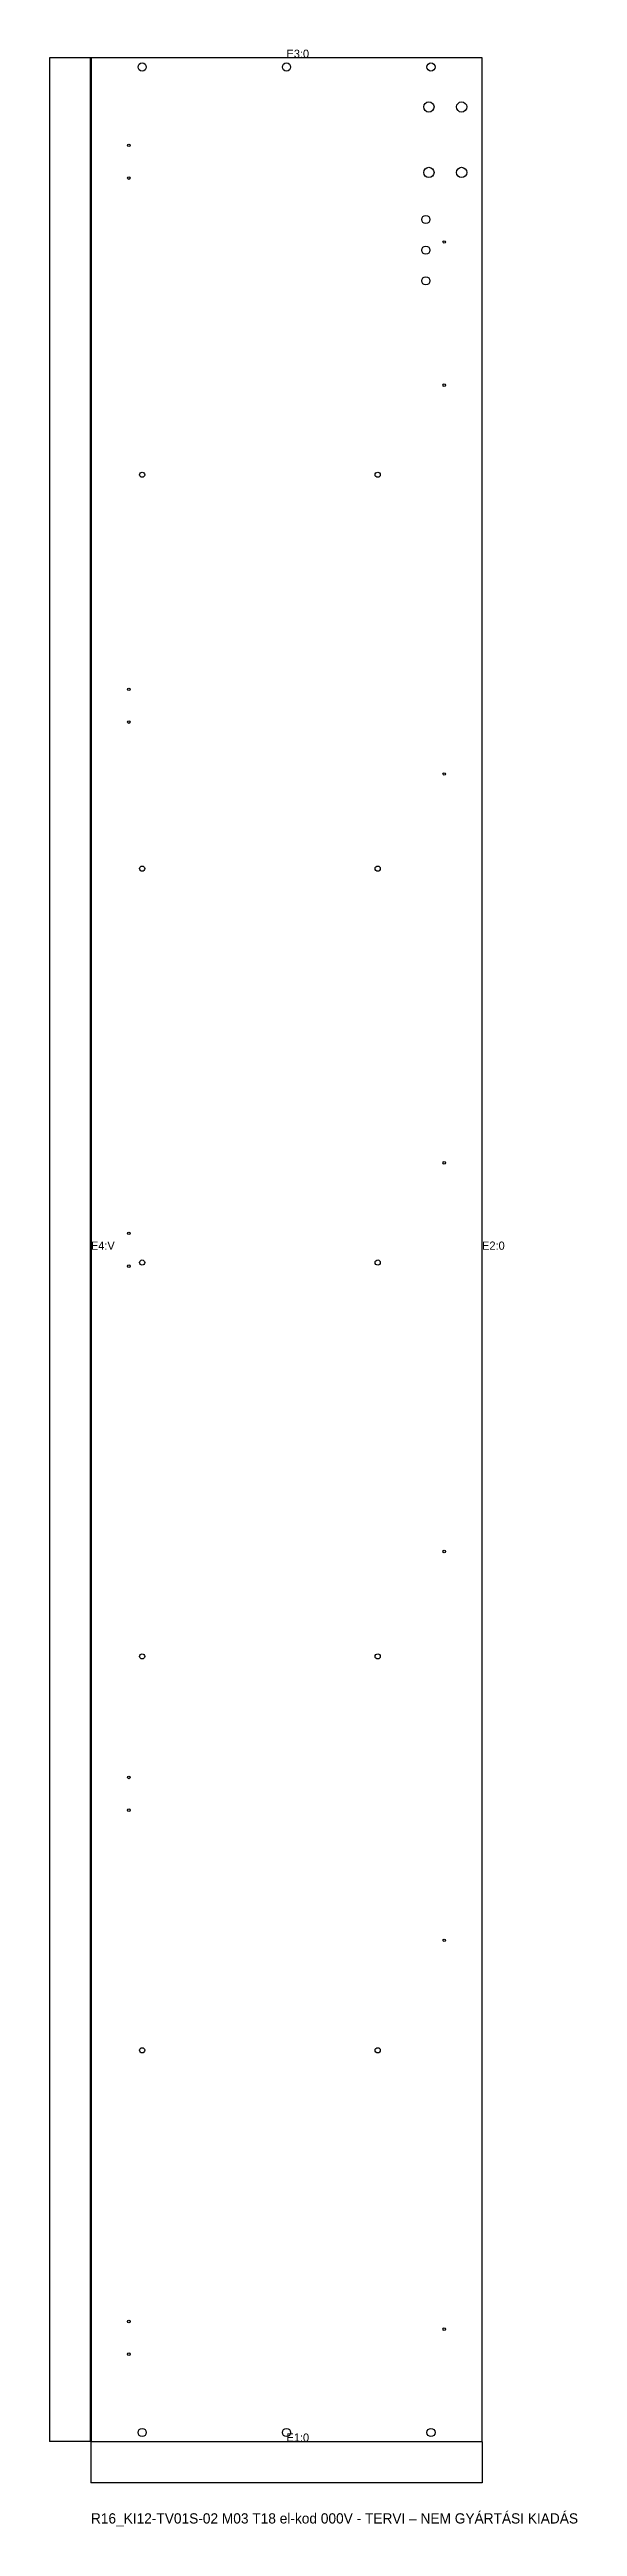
# Model space of a CAD drawing. Header units: millimetres. Extents: x -40 to 475, y -83 to 2338.
import ezdxf

# ---------------------------------------------------------------- set-up
doc = ezdxf.new("R2010")
doc.units = ezdxf.units.MM
for name, color, linetype in [('ELZARAS', 1, 'Continuous'), ('FURAT_B', 4, 'Continuous'), ('KONTUR', 7, 'Continuous'), ('MERET', 8, 'Continuous'), ('SZOVEG', 7, 'Continuous')]:
    doc.layers.add(name, color=color, linetype=linetype)
doc.styles.add('OpenSansCondensed-Light', font='OpenSansCondensed-Light.ttf')
doc.dimstyles.new('EZDXF', dxfattribs={"dimtxt": 0.25, "dimasz": 0.175, "dimexe": 0.375, "dimexo": 0.125, "dimgap": 0.1, "dimtad": 1, "dimlfac": 100, "dimzin": 12, "dimdsep": 46, "dimtxsty": 'OpenSansCondensed-Light', "dimblk": 'ARCHTICK', "dimcen": 2.5, "dimazin": 3, "dimtfac": 0.5, "dimtmove": 2, "dimatfit": 3})

# ---------------------------------------------------------------- blocks, each defined once
blk = doc.blocks.new('_ARCHTICK')
at = {"color": 0, "linetype": 'BYBLOCK', "const_width": 0.15}
blk.add_lwpolyline([(-0.5, -0.5), (0.5, 0.5)], dxfattribs=at)

msp = doc.modelspace()

# ---------------------------------------------------------------- linework, layer by layer
at = {"layer": 'ELZARAS', "lineweight": 70}
msp.add_line((0, 0), (0, 2330), dxfattribs=at)
at = {"layer": 'FURAT_B'}
for centre, radius in [((50, 2321), 4), ((191, 2321), 4), ((332, 2321), 4), ((330, 2282), 5), ((362, 2282), 5), ((37, 2244.5), 1.25), ((37, 2212.5), 1.25), ((330, 2218), 5), ((362, 2218), 5), ((327, 2172), 4), ((327, 2142), 4), ((345, 2150), 1.25), ((327, 2112), 4), ((345, 2010), 1.25), ((50, 1922.5), 2.5), ((280, 1922.5), 2.5), ((37, 1712.75), 1.25), ((37, 1680.75), 1.25), ((345, 1630), 1.25), ((50, 1537.5), 2.5), ((280, 1537.5), 2.5), ((345, 1250), 1.25), ((37, 1181), 1.25), ((37, 1149), 1.25), ((50, 1152.5), 2.5), ((280, 1152.5), 2.5), ((345, 870), 1.25), ((50, 767.5), 2.5), ((280, 767.5), 2.5), ((37, 649.25), 1.25), ((37, 617.25), 1.25), ((345, 490), 1.25), ((50, 382.5), 2.5), ((280, 382.5), 2.5), ((37, 117.5), 1.25), ((345, 110), 1.25), ((37, 85.5), 1.25), ((50, 9), 4), ((191, 9), 4), ((332, 9), 4)]:
    msp.add_circle(centre, radius, dxfattribs=at)
at = {"layer": 'KONTUR'}
msp.add_lwpolyline([(0, 0), (382, 0), (382, 2330), (0, 2330)], close=True, dxfattribs=at)

# ---------------------------------------------------------------- texts
at = {"layer": 'SZOVEG'}
for s, height, p in [('E3:0', 8, (191, 2330)), ('E4:V', 8, (0, 1165)), ('E2:0', 8, (382, 1165)), ('E1:0', 8, (191, 0)), ('R16_KI12-TV01S-02 M03 T18 el-kod 000V - TERVI – NEM GYÁRTÁSI KIADÁS', 10, (0, -80))]:
    msp.add_text(s, height=height, dxfattribs=at).set_placement(p)

# ---------------------------------------------------------------- dimensions: what is measured, and where the dimension line sits
at = {"layer": 'MERET'}
msp.add_linear_dim(base=(-40, 0), p1=(0, 0), p2=(0, 2330), angle=90, dimstyle='EZDXF', dxfattribs=at).render()
msp.add_linear_dim(base=(0, -40), p1=(0, 0), p2=(382, 0), dimstyle='EZDXF', dxfattribs=at).render()

doc.saveas('drawing.dxf')
